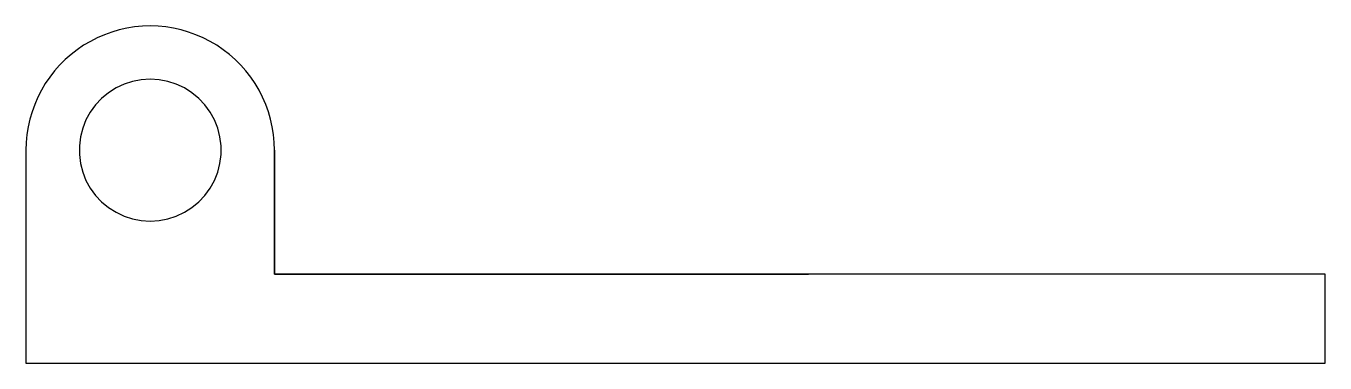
# Model space of a CAD drawing. Header units: metres. Extents: x -24.1 to 49.1, y 0 to 19.
import ezdxf

# ---------------------------------------------------------------- set-up
doc = ezdxf.new("R2010")
doc.units = ezdxf.units.M

msp = doc.modelspace()

# ---------------------------------------------------------------- linework, layer by layer
for points in [[(-10.1, 12), (-10.114, 12.44), (-10.155, 12.877), (-10.224, 13.312), (-10.32, 13.741), (-10.443, 14.163), (-10.592, 14.577), (-10.766, 14.98), (-10.966, 15.372), (-11.19, 15.751), (-11.437, 16.114), (-11.706, 16.462), (-11.997, 16.792), (-12.308, 17.103), (-12.638, 17.394), (-12.986, 17.663), (-13.349, 17.91), (-13.728, 18.134), (-14.12, 18.334), (-14.523, 18.508), (-14.937, 18.657), (-15.359, 18.78), (-15.788, 18.876), (-16.223, 18.945), (-16.66, 18.986), (-17.1, 19), (-17.54, 18.986), (-17.977, 18.945), (-18.412, 18.876), (-18.841, 18.78), (-19.263, 18.657), (-19.677, 18.508), (-20.08, 18.334), (-20.472, 18.134), (-20.851, 17.91), (-21.214, 17.663), (-21.562, 17.394), (-21.892, 17.103), (-22.203, 16.792), (-22.494, 16.462), (-22.763, 16.114), (-23.01, 15.751), (-23.234, 15.372), (-23.434, 14.98), (-23.608, 14.577), (-23.757, 14.163), (-23.88, 13.741), (-23.976, 13.312), (-24.045, 12.877), (-24.086, 12.44), (-24.1, 12)], [(-17.1, 16), (-17.601, 15.968), (-18.095, 15.874), (-18.572, 15.719), (-19.027, 15.505), (-19.451, 15.236), (-19.838, 14.916), (-20.182, 14.55), (-20.477, 14.143), (-20.719, 13.703), (-20.904, 13.236), (-21.029, 12.75), (-21.092, 12.251), (-21.092, 11.749), (-21.029, 11.25), (-20.904, 10.764), (-20.719, 10.297), (-20.477, 9.857), (-20.182, 9.45), (-19.838, 9.084), (-19.451, 8.764), (-19.027, 8.495), (-18.572, 8.281), (-18.095, 8.126), (-17.601, 8.032), (-17.1, 8), (-16.599, 8.032), (-16.105, 8.126), (-15.628, 8.281), (-15.173, 8.495), (-14.749, 8.764), (-14.362, 9.084), (-14.018, 9.45), (-13.723, 9.857), (-13.481, 10.297), (-13.296, 10.764), (-13.171, 11.25), (-13.108, 11.749), (-13.108, 12.251), (-13.171, 12.75), (-13.296, 13.236), (-13.481, 13.703), (-13.723, 14.143), (-14.018, 14.55), (-14.362, 14.916), (-14.749, 15.236), (-15.173, 15.505), (-15.628, 15.719), (-16.105, 15.874), (-16.599, 15.968), (-17.1, 16)], [(-24.1, 12), (-24.1, 11.76), (-24.1, 11.52), (-24.1, 11.28), (-24.1, 11.04), (-24.1, 10.8), (-24.1, 10.56), (-24.1, 10.32), (-24.1, 10.08), (-24.1, 9.84), (-24.1, 9.6), (-24.1, 9.36), (-24.1, 9.12), (-24.1, 8.88), (-24.1, 8.64), (-24.1, 8.4), (-24.1, 8.16), (-24.1, 7.92), (-24.1, 7.68), (-24.1, 7.44), (-24.1, 7.2), (-24.1, 6.96), (-24.1, 6.72), (-24.1, 6.48), (-24.1, 6.24), (-24.1, 6), (-24.1, 5.76), (-24.1, 5.52), (-24.1, 5.28), (-24.1, 5.04), (-24.1, 4.8), (-24.1, 4.56), (-24.1, 4.32), (-24.1, 4.08), (-24.1, 3.84), (-24.1, 3.6), (-24.1, 3.36), (-24.1, 3.12), (-24.1, 2.88), (-24.1, 2.64), (-24.1, 2.4), (-24.1, 2.16), (-24.1, 1.92), (-24.1, 1.68), (-24.1, 1.44), (-24.1, 1.2), (-24.1, 0.96), (-24.1, 0.72), (-24.1, 0.48), (-24.1, 0.24), (-24.1, 0)], [(-10.1, 12), (-10.1, 11.86), (-10.1, 11.72), (-10.1, 11.58), (-10.1, 11.44), (-10.1, 11.3), (-10.1, 11.16), (-10.1, 11.02), (-10.1, 10.88), (-10.1, 10.74), (-10.1, 10.6), (-10.1, 10.46), (-10.1, 10.32), (-10.1, 10.18), (-10.1, 10.04), (-10.1, 9.9), (-10.1, 9.76), (-10.1, 9.62), (-10.1, 9.48), (-10.1, 9.34), (-10.1, 9.2), (-10.1, 9.06), (-10.1, 8.92), (-10.1, 8.78), (-10.1, 8.64), (-10.1, 8.5), (-10.1, 8.36), (-10.1, 8.22), (-10.1, 8.08), (-10.1, 7.94), (-10.1, 7.8), (-10.1, 7.66), (-10.1, 7.52), (-10.1, 7.38), (-10.1, 7.24), (-10.1, 7.1), (-10.1, 6.96), (-10.1, 6.82), (-10.1, 6.68), (-10.1, 6.54), (-10.1, 6.4), (-10.1, 6.26), (-10.1, 6.12), (-10.1, 5.98), (-10.1, 5.84), (-10.1, 5.7), (-10.1, 5.56), (-10.1, 5.42), (-10.1, 5.28), (-10.1, 5.14), (-10.1, 5)], [(-10.1, 5), (-10.1, 5.14), (-10.1, 5.28), (-10.1, 5.42), (-10.1, 5.56), (-10.1, 5.7), (-10.1, 5.84), (-10.1, 5.98), (-10.1, 6.12), (-10.1, 6.26), (-10.1, 6.4), (-10.1, 6.54), (-10.1, 6.68), (-10.1, 6.82), (-10.1, 6.96), (-10.1, 7.1), (-10.1, 7.24), (-10.1, 7.38), (-10.1, 7.52), (-10.1, 7.66), (-10.1, 7.8), (-10.1, 7.94), (-10.1, 8.08), (-10.1, 8.22), (-10.1, 8.36), (-10.1, 8.5), (-10.1, 8.64), (-10.1, 8.78), (-10.1, 8.92), (-10.1, 9.06), (-10.1, 9.2), (-10.1, 9.34), (-10.1, 9.48), (-10.1, 9.62), (-10.1, 9.76), (-10.1, 9.9), (-10.1, 10.04), (-10.1, 10.18), (-10.1, 10.32), (-10.1, 10.46), (-10.1, 10.6), (-10.1, 10.74), (-10.1, 10.88), (-10.1, 11.02), (-10.1, 11.16), (-10.1, 11.3), (-10.1, 11.44), (-10.1, 11.58), (-10.1, 11.72), (-10.1, 11.86), (-10.1, 12)], [(-10.1, 5), (-9.498, 5), (-8.896, 5), (-8.294, 5), (-7.692, 5), (-7.09, 5), (-6.488, 5), (-5.886, 5), (-5.284, 5), (-4.682, 5), (-4.08, 5), (-3.478, 5), (-2.876, 5), (-2.274, 5), (-1.672, 5), (-1.07, 5), (-0.468, 5), (0.134, 5), (0.736, 5), (1.338, 5), (1.94, 5), (2.542, 5), (3.144, 5), (3.746, 5), (4.348, 5), (4.95, 5), (5.552, 5), (6.154, 5), (6.756, 5), (7.358, 5), (7.96, 5), (8.562, 5), (9.164, 5), (9.766, 5), (10.368, 5), (10.97, 5), (11.572, 5), (12.174, 5), (12.776, 5), (13.378, 5), (13.98, 5), (14.582, 5), (15.184, 5), (15.786, 5), (16.388, 5), (16.99, 5), (17.592, 5), (18.194, 5), (18.796, 5), (19.398, 5), (20, 5)], [(49.1, 5), (47.916, 5), (46.732, 5), (45.548, 5), (44.364, 5), (43.18, 5), (41.996, 5), (40.812, 5), (39.628, 5), (38.444, 5), (37.26, 5), (36.076, 5), (34.892, 5), (33.708, 5), (32.524, 5), (31.34, 5), (30.156, 5), (28.972, 5), (27.788, 5), (26.604, 5), (25.42, 5), (24.236, 5), (23.052, 5), (21.868, 5), (20.684, 5), (19.5, 5), (18.316, 5), (17.132, 5), (15.948, 5), (14.764, 5), (13.58, 5), (12.396, 5), (11.212, 5), (10.028, 5), (8.844, 5), (7.66, 5), (6.476, 5), (5.292, 5), (4.108, 5), (2.924, 5), (1.74, 5), (0.556, 5), (-0.628, 5), (-1.812, 5), (-2.996, 5), (-4.18, 5), (-5.364, 5), (-6.548, 5), (-7.732, 5), (-8.916, 5), (-10.1, 5)], [(49.1, 0), (49.1, 0.1), (49.1, 0.2), (49.1, 0.3), (49.1, 0.4), (49.1, 0.5), (49.1, 0.6), (49.1, 0.7), (49.1, 0.8), (49.1, 0.9), (49.1, 1), (49.1, 1.1), (49.1, 1.2), (49.1, 1.3), (49.1, 1.4), (49.1, 1.5), (49.1, 1.6), (49.1, 1.7), (49.1, 1.8), (49.1, 1.9), (49.1, 2), (49.1, 2.1), (49.1, 2.2), (49.1, 2.3), (49.1, 2.4), (49.1, 2.5), (49.1, 2.6), (49.1, 2.7), (49.1, 2.8), (49.1, 2.9), (49.1, 3), (49.1, 3.1), (49.1, 3.2), (49.1, 3.3), (49.1, 3.4), (49.1, 3.5), (49.1, 3.6), (49.1, 3.7), (49.1, 3.8), (49.1, 3.9), (49.1, 4), (49.1, 4.1), (49.1, 4.2), (49.1, 4.3), (49.1, 4.4), (49.1, 4.5), (49.1, 4.6), (49.1, 4.7), (49.1, 4.8), (49.1, 4.9), (49.1, 5)], [(-24.1, 0), (-22.636, 0), (-21.172, 0), (-19.708, 0), (-18.244, 0), (-16.78, 0), (-15.316, 0), (-13.852, 0), (-12.388, 0), (-10.924, 0), (-9.46, 0), (-7.996, 0), (-6.532, 0), (-5.068, 0), (-3.604, 0), (-2.14, 0), (-0.676, 0), (0.788, 0), (2.252, 0), (3.716, 0), (5.18, 0), (6.644, 0), (8.108, 0), (9.572, 0), (11.036, 0), (12.5, 0), (13.964, 0), (15.428, 0), (16.892, 0), (18.356, 0), (19.82, 0), (21.284, 0), (22.748, 0), (24.212, 0), (25.676, 0), (27.14, 0), (28.604, 0), (30.068, 0), (31.532, 0), (32.996, 0), (34.46, 0), (35.924, 0), (37.388, 0), (38.852, 0), (40.316, 0), (41.78, 0), (43.244, 0), (44.708, 0), (46.172, 0), (47.636, 0), (49.1, 0)]]:
    msp.add_lwpolyline(points)

doc.saveas('drawing.dxf')
